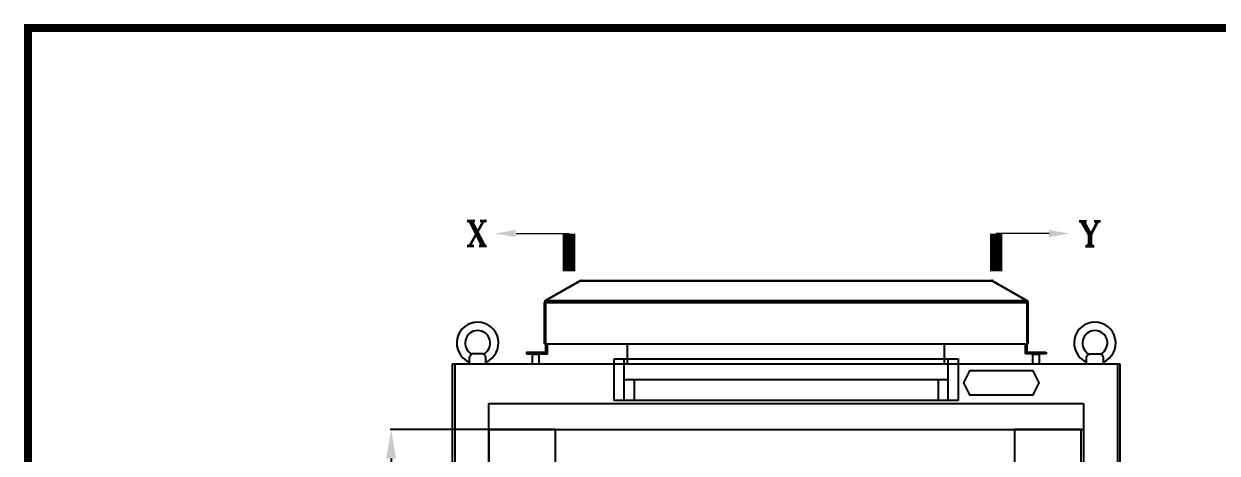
# Model space of a CAD drawing. Extents: x 81444 to 119867, y -54538 to -28747.
# Drawn here: x 86419 to 87849, y -38678 to -38164 of the extents above; entities that cross this region are included whole.
import ezdxf
from ezdxf.enums import TextEntityAlignment as Align
from ezdxf.lldxf.tags import DXFTag

# ---------------------------------------------------------------- set-up
doc = ezdxf.new("R2010")
doc.units = 0
doc.header["$LTSCALE"] = 100
doc.header["$MEASUREMENT"] = 0
for name, color, linetype in [('LOOP', 5, 'Continuous'), ('PANEL', 7, 'Continuous'), ('t', 1, 'Continuous'), ('TEXT', 7, 'Continuous')]:
    doc.layers.add(name, color=color, linetype=linetype)
doc.styles.add('ROMANT', font='romant.shx')
doc.styles.get("Standard").update_dxf_attribs({"font": ''})
doc.styles.get('Standard').set_extended_font_data('SimSun')
tags = doc.linetypes.add('HIDDEN', pattern=[0.375, 0.25, -0.125]).pattern_tags.tags
tags[6:7] = [DXFTag(74, 4), DXFTag(75, 0), DXFTag(340, '0'), DXFTag(46, 1.0), DXFTag(50, 0.0), DXFTag(44, 0.0), DXFTag(45, 0.0)]
tags[4:5] = [DXFTag(74, 4), DXFTag(75, 0), DXFTag(340, '0'), DXFTag(46, 1.0), DXFTag(50, 0.0), DXFTag(44, 0.0), DXFTag(45, 0.0)]
doc.dimstyles.new('ISO-25', dxfattribs={"dimtxt": 35, "dimasz": 35, "dimexe": 1.25, "dimexo": 0.625, "dimtad": 1, "dimtoh": 1, "dimdec": 0, "dimtxsty": 'Standard', "dimcen": 2.5, "dimadec": 0, "dimazin": 0, "dimtfac": 1, "dimtdec": 0, "dimtmove": 0, "dimatfit": 3, "dimfxl": 0, "dimarcsym": 0})

# ---------------------------------------------------------------- blocks, each defined once
blk = doc.blocks.new('风帽正面')
at = {"linetype": 'Continuous'}
for p, q in [((60582.9, -62124.9), (60541.6, -62148.8)), ((60583.7, -62124.9), (60542.3, -62148.8)), ((60582.9, -62124.9), (60583.1, -62125.3)), ((60583.7, -62124.9), (61076.8, -62124.9)), ((60584.3, -62124.6), (61076.2, -62124.6)), ((61076.8, -62124.9), (61118.1, -62148.8)), ((61077.6, -62124.9), (61077.4, -62125.3)), ((61077.6, -62124.9), (61118.9, -62148.8)), ((60540.2, -62200.6), (60540.2, -62151.1)), ((60540.2, -62151.1), (60541.7, -62151.1)), ((60541.6, -62148.8), (60542.1, -62149.6)), ((60541.7, -62200.6), (60541.7, -62151.1)), ((60541.7, -62151.1), (61118.7, -62151.1)), ((60542.3, -62148.8), (61118.1, -62148.8)), ((61118.9, -62148.8), (61118.4, -62149.6)), ((61118.7, -62200.6), (61118.7, -62151.1)), ((61120.2, -62151.1), (61118.7, -62151.1)), ((61120.2, -62200.6), (61120.2, -62151.1)), ((60518.7, -62210.6), (60518.7, -62212.6)), ((60518.7, -62210.6), (60541.7, -62210.6)), ((60518.7, -62212.6), (60543.7, -62212.6)), ((60521.7, -62210.6), (60521.7, -62212.6)), ((60526.2, -62212.6), (60525.7, -62213.1)), ((60525.7, -62224.6), (60525.7, -62213.1)), ((60525.7, -62213.1), (60533.7, -62213.1)), ((60533.7, -62213.1), (60533.2, -62212.6)), ((60533.7, -62224.6), (60533.7, -62213.1)), ((60540.2, -62200.6), (60541.7, -62200.6)), ((60541.7, -62210.6), (60541.7, -62200.6)), ((60541.7, -62200.6), (61118.7, -62200.6)), ((60543.7, -62212.6), (60541.7, -62210.6)), ((60543.7, -62212.6), (60543.7, -62200.6)), ((60639.7, -62224.6), (60639.7, -62200.6)), ((61019.7, -62224.6), (61019.7, -62200.6)), ((61116.7, -62212.6), (61116.7, -62200.6)), ((61116.7, -62212.6), (61118.7, -62210.6)), ((61141.7, -62212.6), (61116.7, -62212.6)), ((61118.7, -62210.6), (61118.7, -62200.6)), ((61120.2, -62200.6), (61118.7, -62200.6)), ((61118.7, -62210.6), (61141.7, -62210.6)), ((61126.2, -62212.6), (61125.7, -62213.1)), ((61125.7, -62224.6), (61125.7, -62213.1)), ((61125.7, -62213.1), (61133.7, -62213.1)), ((61133.7, -62213.1), (61133.2, -62212.6)), ((61133.7, -62224.6), (61133.7, -62213.1)), ((61138.7, -62210.6), (61138.7, -62212.6)), ((61141.7, -62210.6), (61141.7, -62212.6))]:
    blk.add_line(p, q, dxfattribs=at)
for centre, radius, start, end in [((60584.3, -62127.3), 2.7, 90, 120), ((61076.2, -62127.3), 2.7, 60, 90), ((60542.9, -62151.1), 2.7, 120, 180), ((60693.6, -62183.3), 155.2, 167.8738, 168.0486), ((60588.1, -62160.6), 47.3, 167.3118, 167.8829), ((61072.4, -62160.6), 47.3, 12.1171, 12.6882), ((60966.9, -62183.3), 155.2, 11.9514, 12.1262), ((61117.5, -62151.1), 2.7, 0, 60)]:
    blk.add_arc(centre, radius, start, end, dxfattribs=at)
for points, start_tangent, end_tangent in [([(60583.7, -62124.9), (60583.8, -62124.8), (60584.1, -62124.6)], (0.647129, 0.762381), (0.925529, 0.378677)), ([(60584.1, -62124.6), (60584.3, -62124.6)], (0.925529, 0.378677), (1, 0)), ([(61076.4, -62124.6), (61076.2, -62124.6)], (-0.925529, 0.378677), (-1, 0)), ([(61076.8, -62124.9), (61076.7, -62124.8), (61076.4, -62124.6)], (-0.647129, 0.762381), (-0.925529, 0.378677)), ([(60542.1, -62149.4), (60542.1, -62149.6), (60541.9, -62150.2)], (-0.266985, -0.963701), (-0.2203, -0.975432)), ([(60542.3, -62148.8), (60542.3, -62148.9), (60542.1, -62149.4)], (-0.390683, -0.920525), (-0.266985, -0.963701)), ([(61118.1, -62148.8), (61118.2, -62148.9), (61118.3, -62149.4)], (0.390683, -0.920525), (0.266985, -0.963701)), ([(61118.3, -62149.4), (61118.4, -62149.6), (61118.5, -62150.2)], (0.266985, -0.963701), (0.2203, -0.975432))]:
    blk.add_spline(points, degree=3, dxfattribs=dict(at, start_tangent=start_tangent, end_tangent=end_tangent))
blk = doc.blocks.new('LAMP')
at = {"layer": 'PANEL', "color": 9}
for p, q in [((-206.2, 0), (206.2, 0)), ((-206.2, -50), (-206.2, 0)), ((-194.2, -50), (-194.2, 0)), ((194.2, -50), (194.2, 0)), ((206.2, 0), (206.2, -50)), ((-194.2, -25), (194.2, -25)), ((-182.2, -25), (-182.2, -50)), ((182.2, -25), (182.2, -50)), ((206.2, -50), (-206.2, -50))]:
    blk.add_line(p, q, dxfattribs=at)
blk = doc.blocks.new('*D213')
at = {"color": 0, "lineweight": -2}
for p, q in [((86975.5, -38649.6), (86857.6, -38649.6)), ((86858.9, -38684.6), (86858.9, -40415.1)), ((86975.5, -40450.1), (86857.6, -40450.1))]:
    blk.add_line(p, q, dxfattribs=at)
at = {"color": 0}
for points in [[(86864.7, -38684.6), (86853, -38684.6), (86858.9, -38649.6)], [(86853, -40415.1), (86864.7, -40415.1), (86858.9, -40450.1)]]:
    blk.add_solid(points, dxfattribs=at)
at = {"layer": 'Defpoints', "color": 0}
for p in [(86976.1, -38649.6), (86858.9, -40450.1), (86976.1, -40450.1)]:
    blk.add_point(p, dxfattribs=at)
at = {"color": 0, "insert": (86840.7, -39549.8), "char_height": 35, "attachment_point": 5, "rotation": 90}
blk.add_mtext('1800', dxfattribs=at)
blk = doc.blocks.new('图框')
at = {"layer": 't', "color": 7, "const_width": 9.62}
blk.add_lwpolyline([(4115.6, -3151.6), (4115.6, 0), (0, 0), (0, -3151.6)], close=True, dxfattribs=at)
at = {"color": 7, "flags": 8}
for tag, p, height in [('DWG.NAME:', (1381.6, -2910.4), 25), ('PROJECTNAME:', (3125.5, -2912.8), 24), ('PROJECTNAME：', (3339.1, -2913.1), 25), ('DWG.NO.:', (3128.2, -3030.4), 24), ('图纸编号', (3315.4, -3052.4), 24), ('FILENO.:', (3128.7, -3106.1), 24), ('文档号', (3317.7, -3124.1), 24)]:
    blk.add_attdef(tag, p, '', height=height, dxfattribs=at)
for tag, p in [('图纸名称:', (1377.8, -2965.9)), ('项目名称：', (3121.6, -2984.3)), ('项目名称：', (3325, -2984.3))]:
    blk.add_attdef(tag, text='', height=25, dxfattribs=at).set_placement(p, align=Align.BOTTOM_LEFT)
for tag, height, p in [('RENLIU', 24, (698.2, -2950.4)), ('SHUFENWANG', 24, (885.8, -2950.4)), ('FANGHOU', 24, (1069.7, -2950.4)), ('DANDANLI', 24, (1250, -2950.4)), ('设计时间', 23, (213.9, -2974.9)), ('A', 23, (59.9, -2974.9)), ('刘仁', 23, (698.2, -3002.2)), ('王姝芬', 23, (885.8, -3002.2)), ('侯方', 23, (1069.7, -3002.2)), ('李丹丹', 23, (1250, -3002.2)), ('#10STATIONONTROLCABINETCOVER', 30, (1777.9, -3017.2)), ('PAGEXOFX', 24, (3953.7, -3039.1)), ('REV.', 24, (59.4, -3063)), ('DATE', 24, (208.9, -3063)), ('DESCRIPTION', 24, (451.7, -3063)), ('PREPARED', 24, (698.2, -3063)), ('CHECKED', 24, (885.8, -3063)), ('SIGNED', 24, (1069.7, -3063)), ('APPROVED', 24, (1250, -3063)), ('图纸名称', 30, (1777.9, -3094.7)), ('第几页共几页', 24, (3953.7, -3114.1))]:
    blk.add_attdef(tag, text='', height=height, dxfattribs=at).set_placement(p, align=Align.MIDDLE)
at = {"color": 7, "width": 0.8, "flags": 8}
blk.add_attdef('HANGZHOUHOLLYSYSAUTOMATIONCO.,LTD.', text='', height=24, dxfattribs=at).set_placement((2770.1, -3045.7), align=Align.MIDDLE)

msp = doc.modelspace()

# ---------------------------------------------------------------- linework, layer by layer
at = {"color": 7}
for p, q in [((86932.6, -40681.1), (86932.6, -38571.1)), ((86932.6, -38571.1), (87732.6, -38571.1)), ((87732.6, -38571.1), (87732.6, -40681.1)), ((86976.1, -40527.6), (86976.1, -38618.6))]:
    msp.add_line(p, q, dxfattribs=at)
at = {"color": 7, "linetype": 'HIDDEN'}
for p, q in [((86935.8, -40571.1), (86935.8, -38571.1)), ((87729.6, -38571.1), (87729.6, -40571.1))]:
    msp.add_line(p, q, dxfattribs=at)
at = {"color": 7, "linetype": 'Continuous'}
msp.add_line((86977.1, -38618.6), (87689.1, -38618.6), dxfattribs=at)
for p, q in [((87689.1, -38618.6), (87689.1, -40571.1)), ((86976.1, -38649.6), (87689.1, -38649.6)), ((86976.1, -38649.6), (87689.1, -38649.6))]:
    msp.add_line(p, q)
at = {"color": 7}
for points in [[(86972.6, -38571.1), (86972.6, -38564, 0.414214), (86967.6, -38559), (86957.6, -38559, 0.414214), (86952.6, -38564), (86952.6, -38571.1)], [(87692.6, -38571.1), (87692.6, -38564, -0.414214), (87697.6, -38559), (87707.6, -38559, -0.414214), (87712.6, -38564), (87712.6, -38571.1)]]:
    msp.add_lwpolyline(points, format="xyb", dxfattribs=at)
at = {"color": 3}
msp.add_lwpolyline([(87628.6, -38579.3), (87552.1, -38579.3), (87544.9, -38593.8), (87552.1, -38608.3), (87628.6, -38608.3), (87635.8, -38593.8), (87628.6, -38579.3)], dxfattribs=at)
at = {"color": 7}
msp.add_lwpolyline([(86976.1, -38618.6), (87689.1, -38618.6)], dxfattribs=at)
for points in [[(86976.1, -40450.1), (87056.1, -40450.1), (87056.1, -38649.6), (86976.1, -38649.6)], [(87056.1, -38649.6), (87606.1, -38649.6), (87606.1, -38729.6), (87056.1, -38729.6)], [(87606.1, -40450.1), (87686.1, -40450.1), (87686.1, -38649.6), (87606.1, -38649.6)]]:
    msp.add_lwpolyline(points, close=True)
for centre, radius, start, end in [((86962.6, -38546.1), 25, 293.5782, 246.4218), ((87702.6, -38546.1), 25, 293.5782, 246.4218), ((86962.6, -38546.1), 15, 297.5291, 242.4709), ((87702.6, -38546.1), 15, 297.5291, 242.4709)]:
    msp.add_arc(centre, radius, start, end, dxfattribs=at)
at = {"layer": 'LOOP', "color": 5, "lineweight": 0}
for p, q in [((87008.8, -38414.9), (87072.2, -38414.9)), ((87647.6, -38414.9), (87584.2, -38414.9))]:
    msp.add_line(p, q, dxfattribs=at)
at = {"layer": 'LOOP', "color": 5, "lineweight": 0, "const_width": 15}
for points in [[(87072.2, -38414.9), (87072.2, -38460)], [(87584.2, -38414.9), (87584.2, -38460)]]:
    msp.add_lwpolyline(points, dxfattribs=at)
at = {"layer": 'LOOP', "color": 5, "lineweight": 0}
for points in [[(87008.3, -38410.7), (86983.3, -38414.9), (87008.3, -38419.1)], [(87647.6, -38419.1), (87672.6, -38414.9), (87647.6, -38410.7)]]:
    msp.add_solid(points, dxfattribs=at)

# ---------------------------------------------------------------- block references
at = {"color": 1}
msp.add_blockref('图框', (86423.4, -38168.5), dxfattribs=at)
at = {"lineweight": 20}
msp.add_blockref('风帽正面', (26502.5, 23653.5), dxfattribs=at)
at = {"color": 7}
msp.add_blockref('LAMP', (87332.6, -38564.9), dxfattribs=at)

# ---------------------------------------------------------------- texts
at = {"layer": 'TEXT', "color": 5, "lineweight": 0, "style": 'ROMANT'}
for s, p in [('X', (86961.7, -38429.6)), ('Y', (87696.5, -38430.2))]:
    msp.add_text(s, height=30, dxfattribs=at).set_placement(p, align=Align.CENTER)

# ---------------------------------------------------------------- dimensions: what is measured, and where the dimension line sits
at = {"color": 3}
dim = msp.add_linear_dim(base=(86858.85695, -40450.08961), p1=(86976.0915, -38649.58964), p2=(86976.0915, -40450.08961), angle=90, dimstyle='ISO-25', dxfattribs=at)
dim.commit()
dim.dimension.update_dxf_attribs({"geometry": '*D213', "text_midpoint": (86840.73195, -39549.83963)})

doc.saveas('drawing.dxf')
